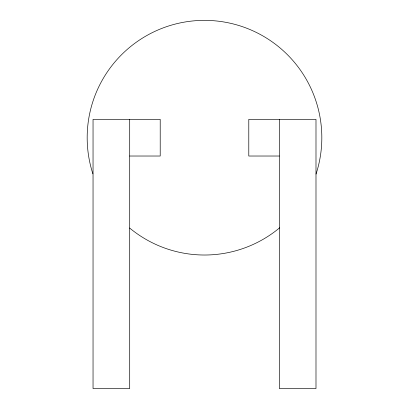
<?xml version="1.0" encoding="UTF-8"?>
<svg xmlns="http://www.w3.org/2000/svg" width="409" height="409" viewBox="0 0 409 409"><rect width="100%" height="100%" fill="white"/><g stroke="black" fill="none" stroke-linecap="round" stroke-linejoin="round"><path stroke-width="0.61" d="M129.704 156.023L160.21 156.023L160.21 119.362L93.042 119.362L93.042 388.55L129.704 388.55L129.704 119.362M279.327 156.023L248.79 156.023L248.79 119.362L315.993 119.362L315.993 388.55L279.327 388.55L279.327 119.362M92.884 173.845A117.327 117.327 0 0 1 204.607 20.368A117.327 117.327 0 0 1 316.05 174.05M279.674 227.772A117.327 117.327 0 0 1 129.627 228.023"/></g></svg>
